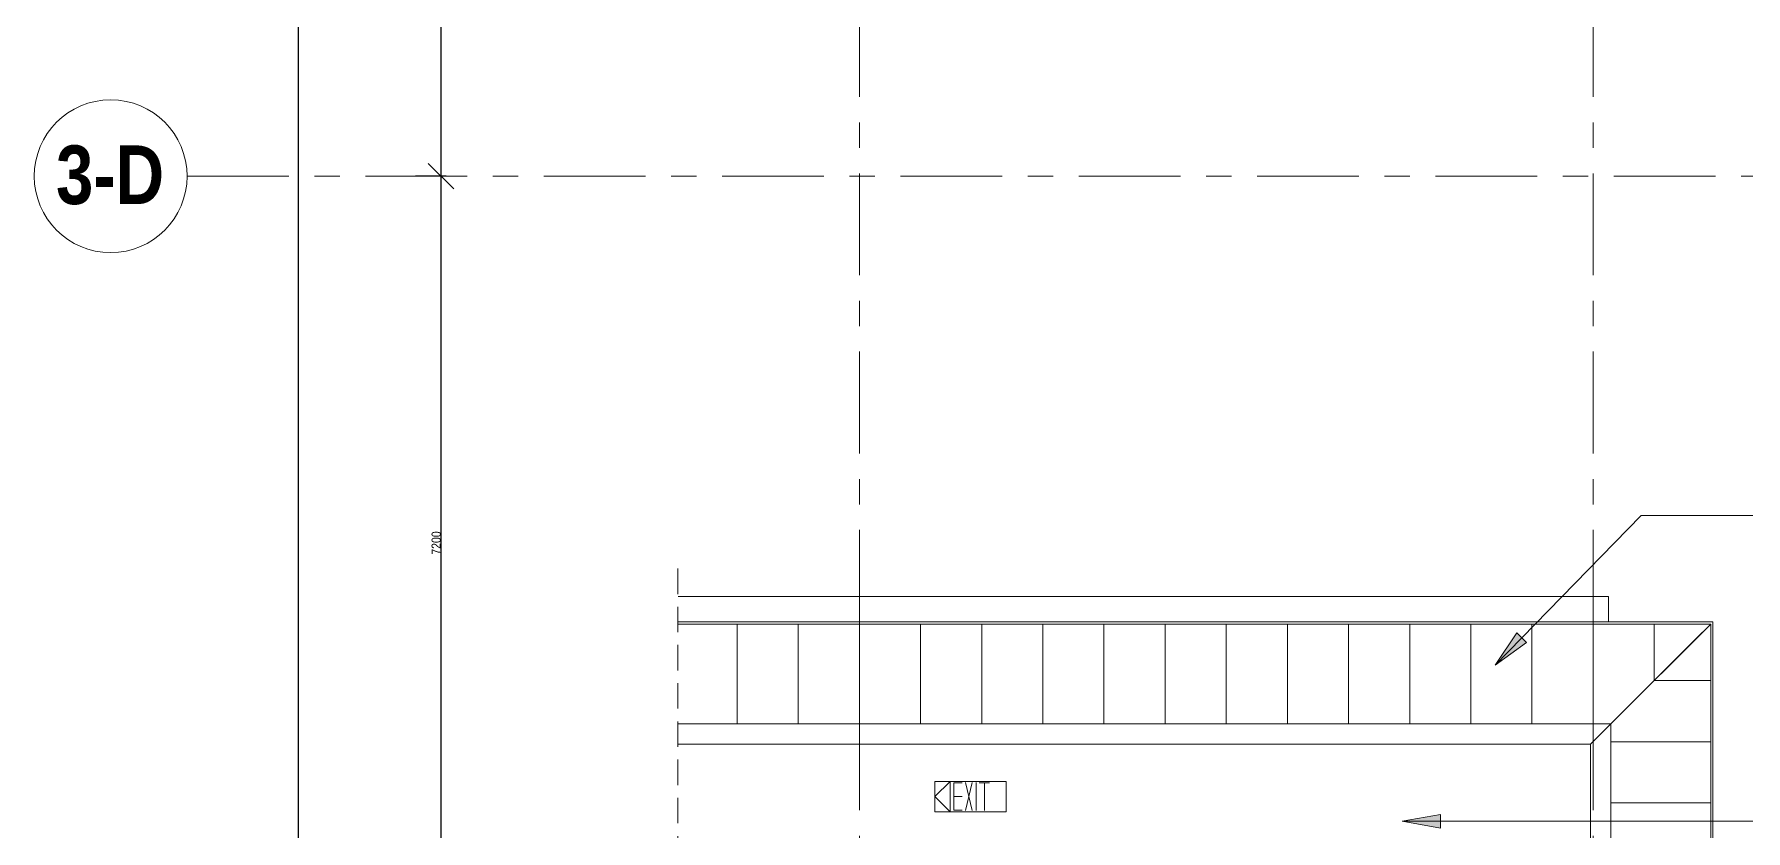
# Model space of a CAD drawing. Header units: millimetres. Extents: x -1834842 to 700335, y -490313101 to 518363.
# Drawn here: x -1249819 to -1233023, y 233946 to 241763 of the extents above; entities that cross this region are included whole.
import ezdxf

# ---------------------------------------------------------------- set-up
doc = ezdxf.new("R2010")
doc.units = ezdxf.units.MM
doc.header["$LTSCALE"] = 0.5
doc.header["$PDMODE"] = 3
doc.linetypes.add('IDA - Grid Line', pattern=[3500, 2000, -500, 500, -500])
doc.linetypes.add('IDA - Hidden 2-1', pattern=[750, 500, -250])
doc.layers.get('0').update_dxf_attribs({"color": 8})
doc.layers.get('Defpoints').update_dxf_attribs({"color": 8})
for name, color, linetype, lineweight in [('0-1', 8, 'Continuous', 5), ('A-_ANOT----_D', 7, 'Continuous', 9), ('A-_ANOTTEXT_T', 7, 'Continuous', 9), ('A-_DETA----_ED-1', 7, 'Continuous', 9), ('E-_LIGT----_E', 8, 'Continuous', 9), ('S-_ANOTGRID_E', 7, 'Continuous', 9)]:
    doc.layers.add(name, color=color, linetype=linetype, lineweight=lineweight)
doc.layers.add('0-LOWER ROOF', color=7, linetype='Continuous')
for name, color, linetype, lineweight, true_color in [('A-_DETA----_ED-5', 6, 'IDA - Hidden 2-1', 9, 0xff00ff), ('A-_FLOR----_E', 6, 'Continuous', 9, 0xff00ff), ('A-_HANR----_E3', 6, 'Continuous', 9, 0xff00ff), ('A-_ROOF----_E', 6, 'Continuous', 9, 0xff00ff), ('A-_ROOFPATT_H-1', 9, 'Continuous', 9, 0x808080), ('S-_ANOTGRID_E-1', 9, 'IDA - Grid Line', 9, 0x808080)]:
    doc.layers.add(name, color=color, linetype=linetype, lineweight=lineweight, true_color=true_color)
doc.styles.add('Arial Narrow_1', font='ARIALN.TTF', dxfattribs={"height": 90})
doc.styles.add('Arial Narrow_B', font='ARIALNB.TTF', dxfattribs={"height": 230})
doc.dimstyles.new('IDA_-_Arial_-_2_5mm_-_Black_-_Diagonal', dxfattribs={"dimscale": 304.8, "dimtxt": 639.644359, "dimasz": 0.82021, "dimexe": 0.82021, "dimexo": 0.410105, "dimgap": 0, "dimtad": 1, "dimdec": 0, "dimzin": 0, "dimdsep": 46, "dimtxsty": 'Arial Narrow_1', "dimblk1": 'OBLIQUE', "dimblk2": 'OBLIQUE', "dimsah": 1, "dimcen": 0.09, "dimdle": 0.82021, "dimadec": 6, "dimazin": 0, "dimtfac": 1, "dimtdec": 4, "dimtix": 1, "dimtmove": 0, "dimatfit": 3, "dimfxl": 1, "dimtvp": 1, "dimtolj": 1, "dimtzin": 0, "dimarcsym": 2})

# ---------------------------------------------------------------- blocks, each defined once
blk = doc.blocks.new('1599_DB_A_BLK3_1STGD_R21_rvt-2-BLK 2 LOWER ROOF PLAN')
at = {"layer": 'A-_DETA----_ED-1', "color": 8}
for p, q in [((-167034, -116706), (-167034, -116973)), ((-166954, -116706), (-167034, -116706)), ((-166919, -116703), (-166856, -116978)), ((-166856, -116703), (-166919, -116978)), ((-166815, -116703), (-166815, -116978)), ((-166685, -116706), (-166785, -116706)), ((-166735, -116706), (-166735, -116978)), ((-166954, -116841), (-167034, -116841)), ((-167034, -116973), (-166954, -116973))]:
    blk.add_line(p, q, dxfattribs=at)
at = {"layer": 'A-_FLOR----_E', "color": 8}
for p, q in [((-160611, -114877), (-169741, -114877)), ((-160611, -114877), (-169741, -114877)), ((-160611, -115127), (-160611, -114877)), ((-160611, -115127), (-160611, -114877))]:
    blk.add_line(p, q, dxfattribs=at)
at = {"layer": 'A-_HANR----_E3', "color": 8}
for p, q in [((-160586, -116127), (-169741, -116127)), ((-160586, -116127), (-160786, -116327)), ((-160786, -116327), (-160586, -116127)), ((-160586, -116127), (-160586, -117952)), ((-169741, -116327), (-160786, -116327)), ((-160786, -117952), (-160786, -116327))]:
    blk.add_line(p, q, dxfattribs=at)
at = {"layer": 'A-_ROOF----_E', "color": 8}
for p, q in [((-159586, -115127), (-169741, -115127)), ((-159606, -115147), (-169741, -115147)), ((-169741, -115147), (-159606, -115147)), ((-160586, -116127), (-159606, -115147)), ((-159606, -115147), (-159636, -115177)), ((-159606, -117952), (-159606, -115147)), ((-159606, -115147), (-159606, -117952)), ((-159586, -117972), (-159586, -115127)), ((-159686, -115227), (-160586, -116127)), ((-169741, -116127), (-160586, -116127)), ((-160586, -116127), (-160586, -117952))]:
    blk.add_line(p, q, dxfattribs=at)
at = {"layer": 'A-_ROOFPATT_H-1', "color": 8}
for p, q in [((-169161, -115147), (-169161, -116127)), ((-168561, -115147), (-168561, -116127)), ((-167961, -115147), (-167961, -116127)), ((-167361, -115147), (-167361, -116127)), ((-166761, -115147), (-166761, -116127)), ((-166161, -115147), (-166161, -116127)), ((-165561, -115147), (-165561, -116127)), ((-164961, -115147), (-164961, -116127)), ((-164361, -115147), (-164361, -116127)), ((-163761, -115147), (-163761, -116127)), ((-163161, -115147), (-163161, -116127)), ((-162561, -115147), (-162561, -116127)), ((-161961, -115147), (-161961, -116127)), ((-161361, -115147), (-161361, -116127)), ((-160761, -115147), (-160761, -116127)), ((-160161, -115147), (-160161, -115702)), ((-159606, -115702), (-160161, -115702)), ((-159606, -116302), (-160586, -116302)), ((-159606, -116902), (-160586, -116902))]:
    blk.add_line(p, q, dxfattribs=at)
at = {"layer": 'E-_LIGT----_E', "color": 8}
for p, q in [((-167220, -116841), (-167070, -116691)), ((-167220, -116991), (-167220, -116691)), ((-167220, -116691), (-166520, -116691)), ((-167070, -116691), (-167070, -116991)), ((-166520, -116691), (-166520, -116991)), ((-167070, -116991), (-167220, -116841)), ((-166520, -116991), (-167220, -116991))]:
    blk.add_line(p, q, dxfattribs=at)
blk = doc.blocks.new('M_Break Line - M_Break Line-5931994-BLK 2 LOWER ROOF PLAN')
at = {"layer": 'A-_DETA----_ED-5', "color": 8}
for p, q in [((-250, 0), (-125, 250)), ((-125, 250), (125, -250)), ((-8670, 0), (-250, 0)), ((125, -250), (250, 0)), ((250, 0), (7301, 0))]:
    blk.add_line(p, q, dxfattribs=at)
blk = doc.blocks.new('Grid - 3_0mm Dia-3628821-BLK 2 LOWER ROOF PLAN')
at = {"layer": 'S-_ANOTGRID_E', "color": 8}
blk.add_circle((0, 0), 3, dxfattribs=at)
blk = doc.blocks.new('_Oblique')
at = {"color": 0, "linetype": 'ByBlock', "lineweight": -2}
blk.add_line((-0.5, -0.5), (0.5, 0.5), dxfattribs=at)
blk = doc.blocks.new('*D709')
at = {"layer": 'A-_ANOT----_D', "color": 0, "lineweight": -2, "transparency": 16777216}
for p, q in [((-82771, -103302), (-82771, -111002)), ((-82719, -103552), (-83021, -103552)), ((-82719, -110752), (-83021, -110752))]:
    blk.add_line(p, q, dxfattribs=at)
at = {"layer": 'Defpoints', "color": 0, "transparency": 16777216}
for p in [(-82594, -103552), (-82771, -110752), (-82594, -110752)]:
    blk.add_point(p, dxfattribs=at)
at = {"layer": 'A-_ANOT----_D', "color": 0, "lineweight": -2, "transparency": 16777216, "xscale": 249.9999999999999, "yscale": 249.9999999999999, "zscale": 249.9999999999999}
for p, rotation in [((-82771, -103552), 90), ((-82771, -110752), 270)]:
    blk.add_blockref('_Oblique', p, dxfattribs=dict(at, rotation=rotation))
at = {"layer": 'A-_ANOT----_D', "color": 0, "transparency": 16777216, "insert": (-82817, -107152), "char_height": 90, "attachment_point": 5, "rotation": 90, "style": 'Arial Narrow_1'}
blk.add_mtext('\\A1;7200', dxfattribs=at)
blk = doc.blocks.new('*D710')
at = {"layer": 'A-_ANOT----_D', "color": 0, "lineweight": -2, "transparency": 16777216}
for p, q in [((-82771, -110502), (-82771, -118202)), ((-82719, -110752), (-83021, -110752)), ((-82719, -117952), (-83021, -117952))]:
    blk.add_line(p, q, dxfattribs=at)
at = {"layer": 'Defpoints', "color": 0, "transparency": 16777216}
for p in [(-82594, -110752), (-82771, -117952), (-82594, -117952)]:
    blk.add_point(p, dxfattribs=at)
at = {"layer": 'A-_ANOT----_D', "color": 0, "lineweight": -2, "transparency": 16777216, "xscale": 249.9999999999999, "yscale": 249.9999999999999, "zscale": 249.9999999999999}
for p, rotation in [((-82771, -110752), 90), ((-82771, -117952), 270)]:
    blk.add_blockref('_Oblique', p, dxfattribs=dict(at, rotation=rotation))
at = {"layer": 'A-_ANOT----_D', "color": 0, "transparency": 16777216, "insert": (-82817, -114352), "char_height": 90, "attachment_point": 5, "rotation": 90, "style": 'Arial Narrow_1'}
blk.add_mtext('\\A1;7200', dxfattribs=at)
blk = doc.blocks.new('*D713')
at = {"layer": 'A-_ANOT----_D', "color": 0, "lineweight": -2, "transparency": 16777216}
for p, q in [((-84171, -26502), (-84171, -130202)), ((-84119, -26752), (-84421, -26752)), ((-84119, -129952), (-84421, -129952))]:
    blk.add_line(p, q, dxfattribs=at)
at = {"layer": 'Defpoints', "color": 0, "transparency": 16777216}
for p in [(-83994, -26752), (-84171, -129952), (-83994, -129952)]:
    blk.add_point(p, dxfattribs=at)
at = {"layer": 'A-_ANOT----_D', "color": 0, "lineweight": -2, "transparency": 16777216, "xscale": 249.9999999999999, "yscale": 249.9999999999999, "zscale": 249.9999999999999}
for p, rotation in [((-84171, -26752), 90), ((-84171, -129952), 270)]:
    blk.add_blockref('_Oblique', p, dxfattribs=dict(at, rotation=rotation))
at = {"layer": 'A-_ANOT----_D', "color": 0, "transparency": 16777216, "insert": (-84217, -78352), "char_height": 90, "attachment_point": 5, "rotation": 90, "style": 'Arial Narrow_1'}
blk.add_mtext('\\A1;103200', dxfattribs=at)
blk = doc.blocks.new('BLK2-LOWER ROOF')
at = {"layer": 'A-_ANOTTEXT_T'}
for points in [[(-72426.5, -115549.3), (-72116.9, -115327.6), (-72211.4, -115235.1)], [(-73338, -117083.1), (-72963, -117149.2), (-72963, -117016.9)]]:
    blk.add_hatch(color=8, dxfattribs=at).paths.add_polyline_path(points)
at = {"layer": 'A-_ANOTTEXT_T', "color": 8}
for p, q in [((-72426.5, -115549.3), (-70991.2, -114083.1)), ((-70991.2, -114083.1), (-63993.2, -114083.1)), ((-72211.4, -115235.1), (-72426.5, -115549.3)), ((-72426.5, -115549.3), (-72116.9, -115327.6)), ((-72116.9, -115327.6), (-72211.4, -115235.1)), ((-72963, -117016.9), (-73338, -117083.1)), ((-72963, -117149.2), (-72963, -117016.9)), ((-73338, -117083.1), (-72963, -117149.2)), ((-73338, -117083.1), (-63993.2, -117083.1))]:
    blk.add_line(p, q, dxfattribs=at)
at = {"layer": 'S-_ANOTGRID_E-1'}
for p, q in [((-78664.8, -19724.1), (-78664.8, -132449.9)), ((-71464.8, -19724.1), (-71464.8, -132449.9))]:
    blk.add_line(p, q, dxfattribs=at)
at = {"layer": 'S-_ANOTGRID_E-1', "color": 8}
blk.add_line((-85262, -110752.4), (-54403.5, -110752.4), dxfattribs=at)
at = {"layer": '0-1'}
blk.add_blockref('1599_DB_A_BLK3_1STGD_R21_rvt-2-BLK 2 LOWER ROOF PLAN', (89296.6, 0), dxfattribs=at)
at = {"layer": 'A-_DETA----_ED-5', "rotation": 89.9999999999999}
blk.add_blockref('M_Break Line - M_Break Line-5931994-BLK 2 LOWER ROOF PLAN', (-80444.8, -121852.4), dxfattribs=at)
at = {"layer": 'S-_ANOTGRID_E', "color": 8, "xscale": 249.9999999999999, "yscale": 249.9999999999999, "zscale": 249.9999999999999, "rotation": 269.9999999999989}
blk.add_blockref('Grid - 3_0mm Dia-3628821-BLK 2 LOWER ROOF PLAN', (-86012, -110752.4), dxfattribs=at)
at = {"layer": 'S-_ANOTGRID_E', "color": 8, "insert": (-86548.4, -110450), "char_height": 575, "width": 1262.658, "attachment_point": 1, "style": 'Arial Narrow_B'}
blk.add_mtext('3-D', dxfattribs=at)
at = {"layer": 'A-_ANOT----_D', "color": 8}
for base, p1, p2, override, picture, middle in [((-84170.9, -129952.4), (-83994.2, -26752.4), (-83994.2, -129952.4), {"dimpost": '<>', "dimfxl": 103200}, '*D713', (-84216.9, -78352.4)), ((-82770.8, -110752.4), (-82594, -103552.4), (-82594, -110752.4), {"dimpost": '<>', "dimfxl": 7200}, '*D709', (-82816.8, -107152.4)), ((-82770.8, -117952.4), (-82594, -110752.4), (-82594, -117952.4), {"dimpost": '<>', "dimfxl": 7200}, '*D710', (-82816.8, -114352.4))]:
    dim = blk.add_linear_dim(base=base, p1=p1, p2=p2, angle=90, dimstyle='IDA_-_Arial_-_2_5mm_-_Black_-_Diagonal', override=override, dxfattribs=at)
    dim.commit()
    dim.dimension.update_dxf_attribs({"geometry": picture, "text_midpoint": middle})

msp = doc.modelspace()

# ---------------------------------------------------------------- block references
at = {"layer": '0-LOWER ROOF', "color": 6}
msp.add_blockref('BLK2-LOWER ROOF', (-1163057, 351122), dxfattribs=at)

doc.saveas('drawing.dxf')
